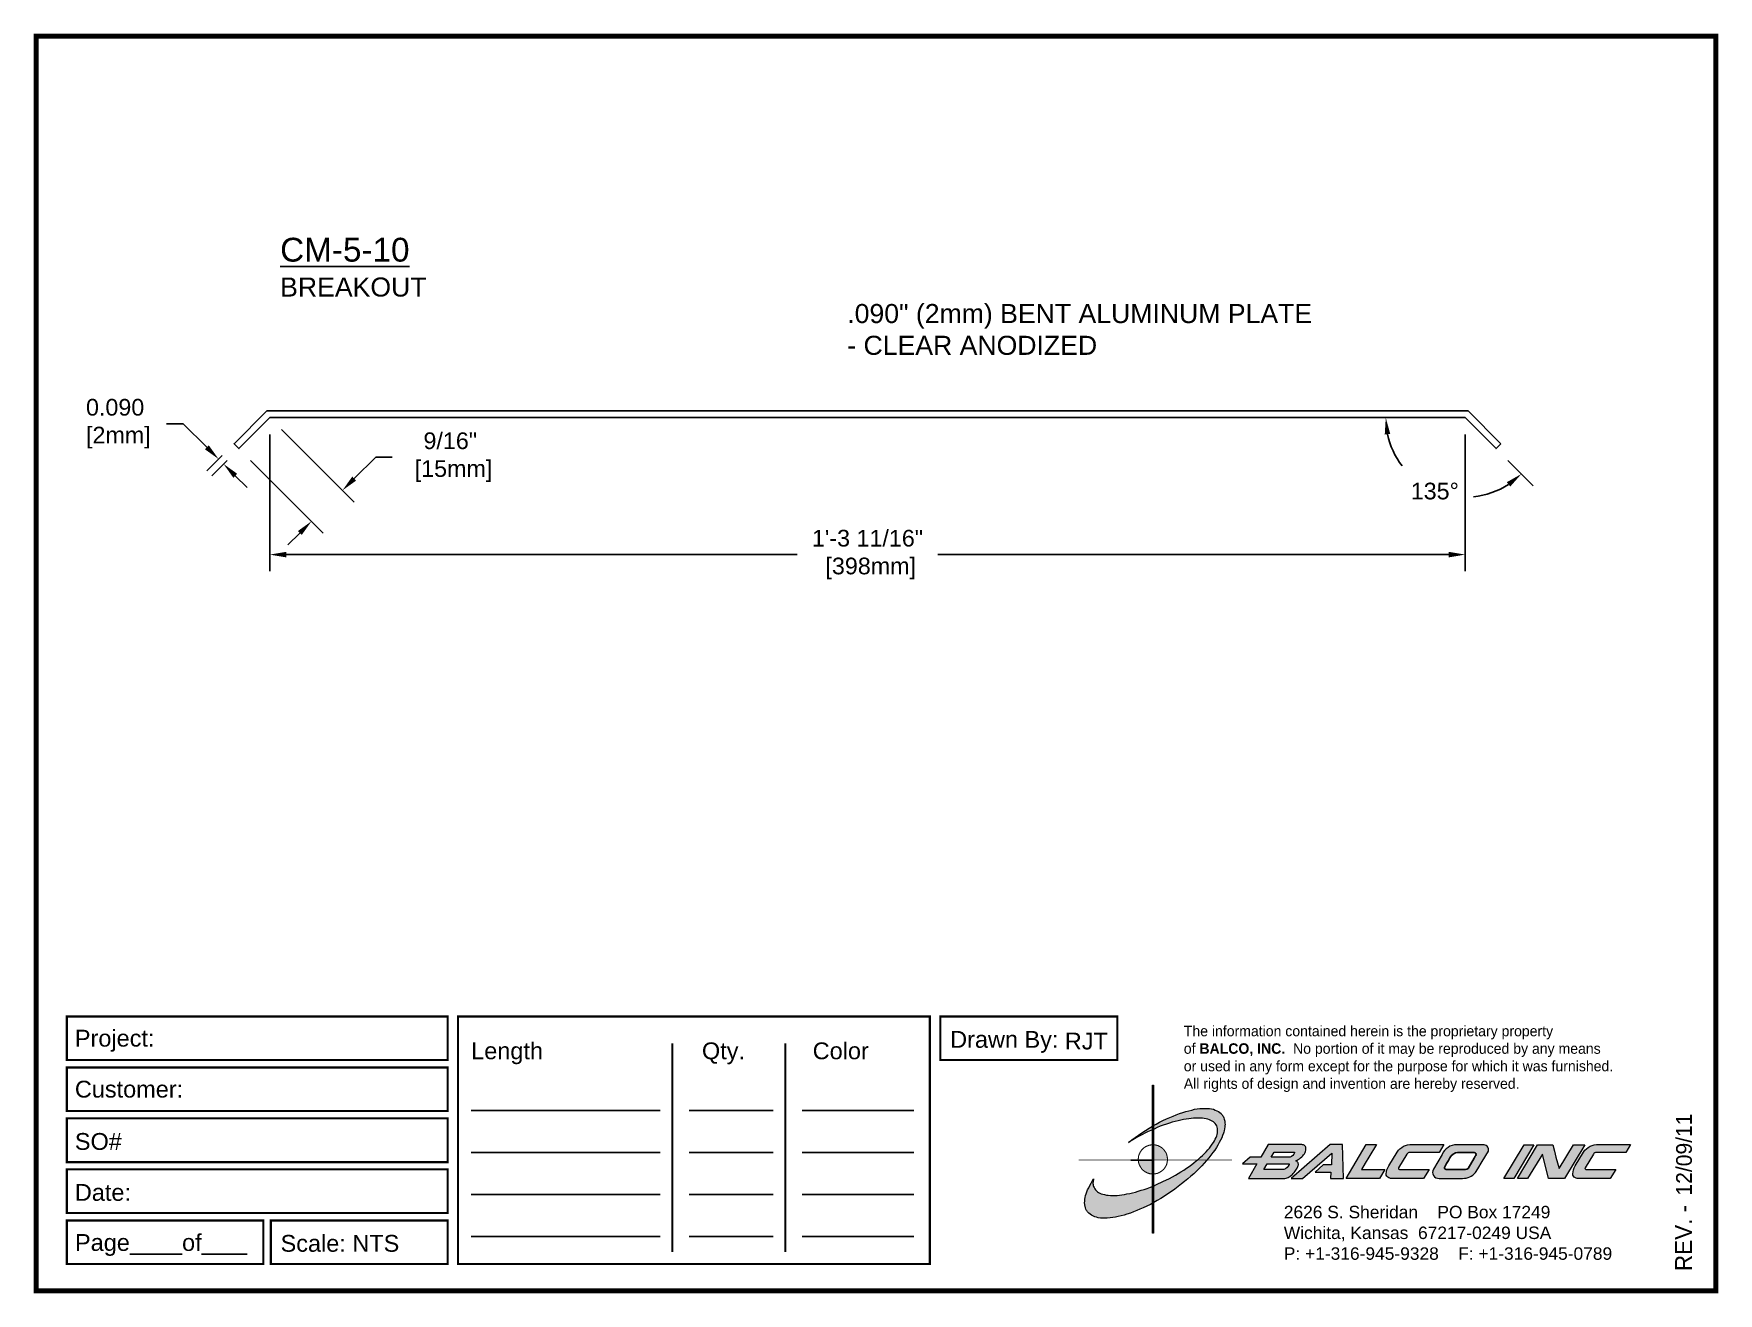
# Paper-space layout 'Breakout' of a CAD drawing. Header units: inches. Extents: x 0 to 10, y 0 to 7.5.
# The model-space entities are those that its viewports show. They can reach past a viewport. Long polylines and large blocks are cut down to what shows.
import ezdxf

# ---------------------------------------------------------------- set-up
doc = ezdxf.new("R2010")
doc.units = ezdxf.units.IN
doc.header["$MEASUREMENT"] = 0
for name, color, linetype in [('Border', 7, 'Continuous'), ('Dimensions', 3, 'Continuous'), ('Metals', 7, 'Continuous'), ('TEXT', 2, 'Continuous')]:
    doc.layers.add(name, color=color, linetype=linetype)
doc.styles.add('ARIAL', font='arial.ttf')
doc.styles.add('Copyright', font='ERASDEMI.TTF')
doc.dimstyles.new('Arial', dxfattribs={"dimtxt": 0.21875, "dimasz": 0.21875, "dimexe": 0.21875, "dimexo": 0.21875, "dimgap": 0.21875, "dimtad": 0, "dimtih": 1, "dimtoh": 1, "dimdec": 4, "dimzin": 3, "dimdsep": 46, "dimlunit": 4, "dimtxsty": 'ARIAL', "dimcen": 0.21875, "dimadec": 0, "dimazin": 0, "dimtfac": 1, "dimtdec": 4, "dimtofl": 0, "dimtmove": 0, "dimatfit": 3, "dimfxl": 0, "dimfrac": 2, "dimtolj": 1, "dimtzin": 0, "dimarcsym": 0})

# ---------------------------------------------------------------- blocks, each defined once
blk = doc.blocks.new('ACADlogo')
h = blk.add_hatch(color=256)
h.paths.add_polyline_path([(-3.346, 1.223), (-3.351, 1.223), (-3.351, 0.979), (-3.346, 0.982)])
h.paths.add_polyline_path([(-3.346, 0.961), (-3.351, 0.959), (-3.351, 0.868), (-3.346, 0.868)])
h.paths.add_polyline_path([(-3.346, 0.777), (-3.351, 0.777), (-3.351, 0.699), (-3.351, 0.695), (-3.35, 0.695), (-3.346, 0.695)])
h.paths.add_polyline_path([(-3.346, 0.864), (-3.346, 0.868), (-3.35, 0.868), (-3.351, 0.868), (-3.351, 0.777), (-3.346, 0.777), (-3.346, 0.778), (-3.348, 0.778)])
h.paths.add_polyline_path([(-3.346, 0.524), (-3.351, 0.521), (-3.351, 0.342), (-3.346, 0.342)])
h.paths.add_polyline_path([(-3.346, 0.695), (-3.351, 0.695), (-3.351, 0.621), (-3.346, 0.623)])
h.paths.add_polyline_path([(-3.346, 0.623), (-3.351, 0.621), (-3.351, 0.521), (-3.346, 0.524)])
h.paths.add_polyline_path([(-3.346, 0.982), (-3.351, 0.979), (-3.351, 0.959), (-3.346, 0.961)])
h = blk.add_hatch(color=175)
h.paths.add_polyline_path([(-3.518, 0.573), (-3.534, 0.571), (-3.548, 0.569), (-3.562, 0.567), (-3.576, 0.567), (-3.589, 0.566), (-3.602, 0.567), (-3.614, 0.568), (-3.625, 0.569), (-3.636, 0.572), (-3.646, 0.574), (-3.656, 0.577), (-3.664, 0.581), (-3.673, 0.585), (-3.679, 0.589), (-3.685, 0.595), (-3.688, 0.598), (-3.691, 0.6), (-3.695, 0.607), (-3.699, 0.614), (-3.703, 0.621), (-3.704, 0.626), (-3.705, 0.631), (-3.706, 0.637), (-3.706, 0.642), (-3.705, 0.648), (-3.705, 0.653), (-3.703, 0.659), (-3.702, 0.665), (-3.71, 0.652), (-3.717, 0.639), (-3.725, 0.626), (-3.731, 0.613), (-3.737, 0.601), (-3.741, 0.589), (-3.746, 0.577), (-3.749, 0.566), (-3.751, 0.555), (-3.753, 0.544), (-3.754, 0.538), (-3.754, 0.533), (-3.755, 0.523), (-3.754, 0.513), (-3.753, 0.508), (-3.752, 0.503), (-3.75, 0.494), (-3.748, 0.486), (-3.743, 0.477), (-3.74, 0.473), (-3.738, 0.469), (-3.734, 0.465), (-3.73, 0.461), (-3.723, 0.455), (-3.715, 0.449), (-3.706, 0.445), (-3.695, 0.44), (-3.685, 0.437), (-3.674, 0.434), (-3.661, 0.432), (-3.648, 0.431), (-3.634, 0.431), (-3.62, 0.431), (-3.604, 0.433), (-3.588, 0.435), (-3.572, 0.438), (-3.556, 0.441), (-3.538, 0.445), (-3.52, 0.449), (-3.503, 0.456), (-3.483, 0.461), (-3.464, 0.469), (-3.445, 0.477), (-3.426, 0.485), (-3.406, 0.494), (-3.385, 0.503), (-3.364, 0.514), (-3.351, 0.521), (-3.351, 0.621), (-3.364, 0.616), (-3.382, 0.609), (-3.4, 0.603), (-3.418, 0.598), (-3.436, 0.592), (-3.453, 0.587), (-3.47, 0.583), (-3.486, 0.579), (-3.503, 0.576)])
h.paths.add_polyline_path([(-3.215, 0.687), (-3.251, 0.667), (-3.289, 0.649), (-3.327, 0.631), (-3.345, 0.623), (-3.346, 0.623), (-3.346, 0.524), (-3.343, 0.525), (-3.323, 0.537), (-3.302, 0.549), (-3.28, 0.563), (-3.259, 0.577), (-3.238, 0.59), (-3.218, 0.605), (-3.198, 0.62), (-3.179, 0.635), (-3.16, 0.65), (-3.141, 0.665), (-3.123, 0.681), (-3.106, 0.696), (-3.089, 0.712), (-3.074, 0.727), (-3.058, 0.743), (-3.043, 0.759), (-3.03, 0.775), (-3.028, 0.777), (-3.085, 0.777), (-3.091, 0.772), (-3.105, 0.761), (-3.118, 0.75), (-3.134, 0.739), (-3.149, 0.729), (-3.165, 0.718), (-3.182, 0.707), (-3.198, 0.697)])
h.paths.add_polyline_path([(-2.921, 1.009), (-2.922, 1.015), (-2.924, 1.02), (-2.926, 1.029), (-2.931, 1.038), (-2.934, 1.043), (-2.936, 1.047), (-2.94, 1.05), (-2.943, 1.054), (-2.951, 1.06), (-2.959, 1.066), (-2.968, 1.071), (-2.978, 1.075), (-2.989, 1.079), (-3, 1.081), (-3.013, 1.083), (-3.026, 1.084), (-3.04, 1.084), (-3.054, 1.084), (-3.07, 1.083), (-3.085, 1.081), (-3.102, 1.079), (-3.118, 1.075), (-3.136, 1.07), (-3.153, 1.066), (-3.171, 1.06), (-3.191, 1.054), (-3.21, 1.047), (-3.229, 1.039), (-3.248, 1.031), (-3.268, 1.022), (-3.289, 1.012), (-3.31, 1.002), (-3.33, 0.991), (-3.346, 0.982), (-3.346, 0.961), (-3.342, 0.962), (-3.323, 0.971), (-3.305, 0.978), (-3.287, 0.984), (-3.268, 0.991), (-3.251, 0.996), (-3.234, 1.002), (-3.216, 1.007), (-3.199, 1.011), (-3.182, 1.015), (-3.167, 1.018), (-3.15, 1.021), (-3.136, 1.023), (-3.121, 1.025), (-3.107, 1.026), (-3.093, 1.026), (-3.079, 1.027), (-3.067, 1.026), (-3.054, 1.026), (-3.043, 1.025), (-3.032, 1.022), (-3.022, 1.02), (-3.013, 1.016), (-3.004, 1.013), (-2.997, 1.009), (-2.989, 1.005), (-2.983, 0.999), (-2.98, 0.996), (-2.978, 0.994), (-2.973, 0.987), (-2.969, 0.981), (-2.967, 0.973), (-2.965, 0.965), (-2.964, 0.957), (-2.964, 0.949), (-2.964, 0.944), (-2.965, 0.94), (-2.967, 0.93), (-2.969, 0.921), (-2.973, 0.911), (-2.978, 0.901), (-2.983, 0.891), (-2.989, 0.881), (-2.996, 0.871), (-3.004, 0.86), (-3.012, 0.849), (-3.021, 0.838), (-3.032, 0.827), (-3.042, 0.816), (-3.053, 0.805), (-3.065, 0.794), (-3.077, 0.783), (-3.085, 0.777), (-3.028, 0.777), (-3.016, 0.791), (-3.004, 0.806), (-2.992, 0.822), (-2.981, 0.837), (-2.971, 0.852), (-2.962, 0.866), (-2.954, 0.882), (-2.946, 0.896), (-2.939, 0.91), (-2.934, 0.924), (-2.929, 0.938), (-2.926, 0.944), (-2.925, 0.951), (-2.922, 0.963), (-2.92, 0.975), (-2.92, 0.982), (-2.919, 0.987), (-2.92, 0.999), (-2.92, 1.005)])
h.paths.add_polyline_path([(-3.372, 0.966), (-3.393, 0.953), (-3.415, 0.94), (-3.435, 0.925), (-3.455, 0.911), (-3.475, 0.897), (-3.494, 0.882), (-3.468, 0.898), (-3.439, 0.915), (-3.41, 0.93), (-3.396, 0.938), (-3.38, 0.945), (-3.351, 0.959), (-3.351, 0.979)])
h = blk.add_hatch(color=256)
h.paths.add_polyline_path([(-3.268, 0.814), (-3.27, 0.819), (-3.273, 0.824), (-3.276, 0.828), (-3.279, 0.833), (-3.282, 0.837), (-3.286, 0.841), (-3.29, 0.845), (-3.294, 0.849), (-3.298, 0.852), (-3.303, 0.855), (-3.308, 0.858), (-3.313, 0.86), (-3.318, 0.863), (-3.323, 0.864), (-3.328, 0.866), (-3.334, 0.867), (-3.339, 0.868), (-3.345, 0.868), (-3.346, 0.868), (-3.346, 0.777), (-3.335, 0.777), (-3.262, 0.777), (-3.262, 0.781), (-3.262, 0.787), (-3.263, 0.792), (-3.264, 0.798), (-3.265, 0.803), (-3.266, 0.808)])
h.paths.add_polyline_path([(-3.351, 0.777), (-3.436, 0.777), (-3.435, 0.773), (-3.435, 0.768), (-3.434, 0.762), (-3.432, 0.757), (-3.431, 0.752), (-3.428, 0.747), (-3.426, 0.742), (-3.423, 0.737), (-3.42, 0.732), (-3.417, 0.728), (-3.414, 0.723), (-3.41, 0.719), (-3.406, 0.716), (-3.401, 0.712), (-3.397, 0.709), (-3.392, 0.706), (-3.387, 0.704), (-3.382, 0.701), (-3.377, 0.699), (-3.372, 0.698), (-3.367, 0.696), (-3.361, 0.695), (-3.356, 0.695), (-3.351, 0.695)])
h.paths.add_polyline_path([(-3.346, 0.868), (-3.35, 0.868), (-3.351, 0.868), (-3.351, 0.777), (-3.346, 0.777)])
h = blk.add_hatch(color=256)
h.paths.add_polyline_path([(-2.438, 0.844, 0.412988), (-2.461, 0.869), (-2.663, 0.869), (-2.707, 0.794), (-2.771, 0.794), (-2.815, 0.755), (-2.73, 0.755), (-2.781, 0.668), (-2.563, 0.668, 0.107996), (-2.538, 0.677, 0.108939), (-2.494, 0.724, 0.080345), (-2.483, 0.745, 0.419497), (-2.499, 0.773, 0.149928), (-2.447, 0.815, 0.134283)])
h.paths.add_polyline_path([(-2.507, 0.821, -0.209012), (-2.532, 0.794), (-2.538, 0.794), (-2.646, 0.794), (-2.627, 0.825), (-2.51, 0.825, -0.56619)], flags=16)
h.paths.add_polyline_path([(-2.538, 0.75, -0.241309), (-2.569, 0.722), (-2.688, 0.722), (-2.669, 0.755), (-2.541, 0.755, -0.56619)], flags=16)
for points in [[(-2.285, 0.819), (-2.287, 0.748), (-2.335, 0.748), (-2.383, 0.705), (-2.29, 0.705), (-2.292, 0.668), (-2.215, 0.668), (-2.221, 0.869), (-2.295, 0.869), (-2.527, 0.668), (-2.458, 0.668)], [(-2.018, 0.869), (-2.079, 0.869), (-2.198, 0.668), (-2, 0.668), (-1.968, 0.722), (-2.107, 0.722), (-2.085, 0.759), (-2.064, 0.794)], [(-1.617, 0.869), (-1.807, 0.869, 0.270182), (-1.896, 0.825), (-1.946, 0.742, 0.109019), (-1.961, 0.695, 0.340665), (-1.945, 0.672, 0.129907), (-1.923, 0.668), (-1.738, 0.668), (-1.706, 0.722), (-1.878, 0.722), (-1.882, 0.722, -0.601242), (-1.887, 0.731), (-1.838, 0.813, -0.253048), (-1.821, 0.823), (-1.645, 0.823)], [(-1.083, 0.867), (-1.14, 0.867), (-1.261, 0.667), (-1.26, 0.667), (-1.202, 0.667)], [(-0.96, 0.83), (-0.969, 0.867), (-1.061, 0.867), (-1.179, 0.667), (-1.12, 0.667), (-1.031, 0.812), (-0.995, 0.667), (-0.9, 0.667), (-0.778, 0.867), (-0.846, 0.867), (-0.931, 0.727), (-0.951, 0.795)], [(-0.507, 0.869), (-0.697, 0.869, 0.270182), (-0.786, 0.825), (-0.836, 0.742, 0.109019), (-0.85, 0.695, 0.340665), (-0.835, 0.672, 0.129907), (-0.812, 0.668), (-0.628, 0.668), (-0.595, 0.722), (-0.768, 0.722), (-0.772, 0.722, -0.601242), (-0.777, 0.731), (-0.728, 0.813, -0.253048), (-0.71, 0.823), (-0.534, 0.823)], [(-3.346, 0.623), (-3.351, 0.621), (-3.351, 0.521), (-3.346, 0.524)]]:
    blk.add_hatch(color=256).paths.add_polyline_path(points)
h = blk.add_hatch(color=256)
h.paths.add_polyline_path([(-1.377, 0.868), (-1.383, 0.868), (-1.383, 0.868), (-1.44, 0.868), (-1.492, 0.868), (-1.541, 0.868, 0.297712), (-1.628, 0.811), (-1.68, 0.723, 0.585116), (-1.646, 0.668), (-1.506, 0.668, 0.210586), (-1.429, 0.703), (-1.415, 0.726), (-1.389, 0.769), (-1.352, 0.831, 0.4352)])
h.paths.add_polyline_path([(-1.437, 0.823, -0.603783), (-1.428, 0.805), (-1.431, 0.801), (-1.434, 0.796), (-1.438, 0.789), (-1.474, 0.728, -0.229001), (-1.489, 0.722), (-1.494, 0.722), (-1.501, 0.722), (-1.597, 0.722), (-1.604, 0.722, -0.492401), (-1.613, 0.734), (-1.601, 0.757), (-1.591, 0.775), (-1.582, 0.791, -0.238368), (-1.535, 0.823)], flags=16)
for q in [(-3.48, 0.777), (-3.351, 0.642)]:
    blk.add_line((-3.351, 0.777), q)
at = {"color": 7, "lineweight": 0}
for points in [[(-3.351, 1.223), (-3.346, 1.223), (-3.346, 0.342), (-3.351, 0.342), (-3.351, 1.223)], [(-2.292, 0.668), (-2.215, 0.668), (-2.221, 0.869), (-2.295, 0.869), (-2.527, 0.668), (-2.458, 0.668), (-2.285, 0.819), (-2.287, 0.748), (-2.286, 0.748), (-2.335, 0.748), (-2.383, 0.705), (-2.29, 0.705), (-2.292, 0.668), (-2.292, 0.668)], [(-2.198, 0.668), (-2.079, 0.869), (-2.018, 0.869), (-2.064, 0.794), (-2.085, 0.759), (-2.107, 0.722), (-1.968, 0.722), (-2, 0.668), (-2.198, 0.668), (-2.198, 0.668)], [(-1.383, 0.868), (-1.383, 0.868)], [(-1.261, 0.667), (-1.14, 0.867), (-1.083, 0.867), (-1.202, 0.667), (-1.26, 0.667), (-1.261, 0.667), (-1.261, 0.667)], [(-0.9, 0.667), (-0.995, 0.667), (-1.031, 0.812), (-1.12, 0.667), (-1.179, 0.667), (-1.061, 0.867), (-0.969, 0.867), (-0.96, 0.83), (-0.951, 0.795), (-0.931, 0.727), (-0.846, 0.867), (-0.778, 0.867), (-0.9, 0.667), (-0.9, 0.667)]]:
    blk.add_lwpolyline(points, dxfattribs=at)
at = {"color": 175, "lineweight": 0}
blk.add_lwpolyline([(-2.926, 1.029), (-2.924, 1.02), (-2.922, 1.015), (-2.921, 1.009), (-2.92, 1.005), (-2.92, 0.999), (-2.919, 0.987), (-2.92, 0.982), (-2.92, 0.975), (-2.922, 0.963), (-2.925, 0.951), (-2.926, 0.944), (-2.929, 0.938), (-2.934, 0.924), (-2.939, 0.91), (-2.946, 0.896), (-2.954, 0.882), (-2.962, 0.866), (-2.971, 0.852), (-2.981, 0.837), (-2.992, 0.822), (-3.004, 0.806), (-3.016, 0.791), (-3.03, 0.775), (-3.043, 0.759), (-3.058, 0.743), (-3.074, 0.727), (-3.089, 0.712), (-3.106, 0.696), (-3.123, 0.681), (-3.141, 0.665), (-3.16, 0.65), (-3.179, 0.635), (-3.198, 0.62), (-3.218, 0.605), (-3.238, 0.59), (-3.259, 0.577), (-3.28, 0.563), (-3.302, 0.549), (-3.323, 0.537), (-3.343, 0.525), (-3.364, 0.514), (-3.385, 0.503), (-3.406, 0.494), (-3.426, 0.485), (-3.445, 0.477), (-3.464, 0.469), (-3.483, 0.461), (-3.503, 0.456), (-3.52, 0.449), (-3.538, 0.445), (-3.556, 0.441), (-3.572, 0.438), (-3.588, 0.435), (-3.604, 0.433), (-3.62, 0.431), (-3.634, 0.431), (-3.648, 0.431), (-3.661, 0.432), (-3.674, 0.434), (-3.685, 0.437), (-3.695, 0.44), (-3.706, 0.445), (-3.715, 0.449), (-3.723, 0.455), (-3.73, 0.461), (-3.734, 0.465), (-3.738, 0.469), (-3.74, 0.473), (-3.743, 0.477), (-3.748, 0.486), (-3.75, 0.494), (-3.752, 0.503), (-3.753, 0.508), (-3.754, 0.513), (-3.755, 0.523), (-3.754, 0.533), (-3.754, 0.538), (-3.753, 0.544), (-3.751, 0.555), (-3.749, 0.566), (-3.746, 0.577), (-3.741, 0.589), (-3.737, 0.601), (-3.731, 0.613), (-3.725, 0.626), (-3.717, 0.639), (-3.71, 0.652), (-3.702, 0.665), (-3.703, 0.659), (-3.705, 0.653), (-3.705, 0.648), (-3.706, 0.642), (-3.706, 0.637), (-3.705, 0.631), (-3.704, 0.626), (-3.703, 0.621), (-3.699, 0.614), (-3.695, 0.607), (-3.691, 0.6), (-3.688, 0.598), (-3.685, 0.595), (-3.679, 0.589), (-3.673, 0.585), (-3.664, 0.581), (-3.656, 0.577), (-3.646, 0.574), (-3.636, 0.572), (-3.625, 0.569), (-3.614, 0.568), (-3.602, 0.567), (-3.589, 0.566), (-3.576, 0.567), (-3.562, 0.567), (-3.548, 0.569), (-3.534, 0.571), (-3.518, 0.573), (-3.503, 0.576), (-3.486, 0.579), (-3.47, 0.583), (-3.453, 0.587), (-3.436, 0.592), (-3.418, 0.598), (-3.4, 0.603), (-3.382, 0.609), (-3.364, 0.616), (-3.345, 0.623), (-3.327, 0.631), (-3.289, 0.649), (-3.251, 0.667), (-3.215, 0.687), (-3.198, 0.697), (-3.182, 0.707), (-3.165, 0.718), (-3.149, 0.729), (-3.134, 0.739), (-3.118, 0.75), (-3.105, 0.761), (-3.091, 0.772), (-3.077, 0.783), (-3.065, 0.794), (-3.053, 0.805), (-3.042, 0.816), (-3.032, 0.827), (-3.021, 0.838), (-3.012, 0.849), (-3.004, 0.86), (-2.996, 0.871), (-2.989, 0.881), (-2.983, 0.891), (-2.978, 0.901), (-2.973, 0.911), (-2.969, 0.921), (-2.967, 0.93), (-2.965, 0.94), (-2.964, 0.944), (-2.964, 0.949), (-2.964, 0.957), (-2.965, 0.965), (-2.967, 0.973), (-2.969, 0.981), (-2.973, 0.987), (-2.978, 0.994), (-2.98, 0.996), (-2.983, 0.999), (-2.989, 1.005), (-2.997, 1.009), (-3.004, 1.013), (-3.013, 1.016), (-3.022, 1.02), (-3.032, 1.022), (-3.043, 1.025), (-3.054, 1.026), (-3.067, 1.026), (-3.079, 1.027), (-3.093, 1.026), (-3.107, 1.026), (-3.121, 1.025), (-3.136, 1.023), (-3.15, 1.021), (-3.167, 1.018), (-3.182, 1.015), (-3.199, 1.011), (-3.216, 1.007), (-3.234, 1.002), (-3.251, 0.996), (-3.268, 0.991), (-3.287, 0.984), (-3.305, 0.978), (-3.323, 0.971), (-3.342, 0.962), (-3.38, 0.945), (-3.396, 0.938), (-3.41, 0.93), (-3.439, 0.915), (-3.468, 0.898), (-3.494, 0.882), (-3.475, 0.897), (-3.455, 0.911), (-3.435, 0.925), (-3.415, 0.94), (-3.393, 0.953), (-3.372, 0.966), (-3.351, 0.979), (-3.33, 0.991), (-3.31, 1.002), (-3.289, 1.012), (-3.268, 1.022), (-3.248, 1.031), (-3.229, 1.039), (-3.21, 1.047), (-3.191, 1.054), (-3.171, 1.06), (-3.153, 1.066), (-3.136, 1.07), (-3.118, 1.075), (-3.102, 1.079), (-3.085, 1.081), (-3.07, 1.083), (-3.054, 1.084), (-3.04, 1.084), (-3.026, 1.084), (-3.013, 1.083), (-3, 1.081), (-2.989, 1.079), (-2.978, 1.075), (-2.968, 1.071), (-2.959, 1.066), (-2.951, 1.06), (-2.943, 1.054), (-2.94, 1.05), (-2.936, 1.047), (-2.934, 1.043), (-2.931, 1.038), (-2.926, 1.029), (-2.926, 1.029)], dxfattribs=at)
at = {"color": 7, "lineweight": 0, "const_width": 0.0064}
blk.add_lwpolyline([(-3.262, 0.781), (-3.262, 0.787), (-3.263, 0.792), (-3.264, 0.798), (-3.265, 0.803), (-3.266, 0.808), (-3.268, 0.814), (-3.27, 0.819), (-3.273, 0.824), (-3.276, 0.828), (-3.279, 0.833), (-3.282, 0.837), (-3.286, 0.841), (-3.29, 0.845), (-3.294, 0.849), (-3.298, 0.852), (-3.303, 0.855), (-3.308, 0.858), (-3.313, 0.86), (-3.318, 0.863), (-3.323, 0.864), (-3.328, 0.866), (-3.334, 0.867), (-3.339, 0.868), (-3.345, 0.868), (-3.35, 0.868), (-3.356, 0.868), (-3.361, 0.867), (-3.367, 0.866), (-3.372, 0.865), (-3.377, 0.863), (-3.382, 0.862), (-3.387, 0.859), (-3.392, 0.857), (-3.397, 0.854), (-3.401, 0.851), (-3.406, 0.847), (-3.41, 0.843), (-3.414, 0.839), (-3.417, 0.835), (-3.42, 0.831), (-3.423, 0.826), (-3.426, 0.821), (-3.428, 0.816), (-3.431, 0.811), (-3.432, 0.806), (-3.434, 0.801), (-3.435, 0.795), (-3.435, 0.79), (-3.436, 0.784), (-3.436, 0.779), (-3.435, 0.773), (-3.435, 0.768), (-3.434, 0.762), (-3.432, 0.757), (-3.431, 0.752), (-3.428, 0.747), (-3.426, 0.742), (-3.423, 0.737), (-3.42, 0.732), (-3.417, 0.728), (-3.414, 0.723), (-3.41, 0.719), (-3.406, 0.716), (-3.401, 0.712), (-3.397, 0.709), (-3.392, 0.706), (-3.387, 0.704), (-3.382, 0.701), (-3.377, 0.699), (-3.372, 0.698), (-3.367, 0.696), (-3.361, 0.695), (-3.356, 0.695), (-3.35, 0.695), (-3.345, 0.695), (-3.339, 0.695), (-3.334, 0.696), (-3.328, 0.697), (-3.323, 0.698), (-3.318, 0.7), (-3.313, 0.702), (-3.308, 0.705), (-3.303, 0.708), (-3.298, 0.711), (-3.294, 0.714), (-3.29, 0.718), (-3.286, 0.721), (-3.282, 0.726), (-3.279, 0.73), (-3.276, 0.734), (-3.273, 0.739), (-3.27, 0.744), (-3.268, 0.749), (-3.266, 0.754), (-3.265, 0.76), (-3.264, 0.765), (-3.263, 0.77), (-3.262, 0.776), (-3.262, 0.781)], dxfattribs=at)
at = {"color": 7, "lineweight": 0}
for points in [[(-2.447, 0.815, 0.130368), (-2.438, 0.843, 0.448367), (-2.463, 0.869), (-2.663, 0.869), (-2.707, 0.794), (-2.771, 0.794), (-2.815, 0.755), (-2.73, 0.755), (-2.781, 0.668), (-2.563, 0.668, 0.107996), (-2.538, 0.677, 0.108939), (-2.494, 0.724, 0.077395), (-2.484, 0.744, 0.430878), (-2.499, 0.773, 0.149928)], [(-2.507, 0.821, -0.209012), (-2.532, 0.794), (-2.538, 0.794), (-2.646, 0.794), (-2.627, 0.825), (-2.512, 0.825), (-2.509, 0.825, -0.531288)], [(-1.838, 0.813), (-1.887, 0.731, 0.587385), (-1.882, 0.722), (-1.878, 0.722), (-1.706, 0.722), (-1.738, 0.668), (-1.923, 0.668, -0.129907), (-1.945, 0.672, -0.349839), (-1.961, 0.696, -0.107341), (-1.946, 0.742), (-1.896, 0.825, -0.270182), (-1.807, 0.869), (-1.617, 0.869), (-1.645, 0.823), (-1.821, 0.823, 0.252436)], [(-1.68, 0.723, 0.585116), (-1.646, 0.668), (-1.506, 0.668, 0.210586), (-1.429, 0.703), (-1.415, 0.726), (-1.389, 0.769), (-1.352, 0.831, 0.4352), (-1.377, 0.868), (-1.383, 0.868), (-1.383, 0.868), (-1.44, 0.868), (-1.492, 0.868), (-1.541, 0.868, 0.297712), (-1.628, 0.811)], [(-0.728, 0.813), (-0.777, 0.731, 0.587385), (-0.772, 0.722), (-0.768, 0.722), (-0.595, 0.722), (-0.628, 0.668), (-0.812, 0.668, -0.129907), (-0.835, 0.672, -0.349839), (-0.85, 0.696, -0.107341), (-0.836, 0.742), (-0.786, 0.825, -0.270182), (-0.697, 0.869), (-0.507, 0.869), (-0.534, 0.823), (-0.71, 0.823, 0.252436)], [(-2.569, 0.722), (-2.688, 0.722), (-2.669, 0.755), (-2.543, 0.755), (-2.54, 0.755, -0.531288), (-2.538, 0.75, -0.241309)]]:
    blk.add_lwpolyline(points, format="xyb", close=True, dxfattribs=at)
blk.add_lwpolyline([(-1.437, 0.823), (-1.535, 0.823, 0.238368), (-1.582, 0.791), (-1.591, 0.775), (-1.601, 0.757), (-1.613, 0.734, 0.490298), (-1.604, 0.722), (-1.597, 0.722), (-1.501, 0.722), (-1.494, 0.722), (-1.489, 0.722, 0.229001), (-1.474, 0.728), (-1.438, 0.789), (-1.434, 0.796), (-1.431, 0.801), (-1.428, 0.805, 0.603783)], format="xyb", close=True)
blk.add_lwpolyline([(-2.879, 0.777, 0.00455, 0.00455, 0), (-3.791, 0.777, 0.00183, 0.00183, 0), (-3.791, 0.777, 0.00183, 0.00183, 0)], format="xyseb", dxfattribs=at)
blk = doc.blocks.new('Quantity Data')
at = {"layer": 'Border', "color": 253}
for p, q in [((2.755, 1.254), (3.881, 1.254)), ((4.054, 1.254), (4.553, 1.254)), ((4.725, 1.254), (5.389, 1.254)), ((2.755, 1.004), (3.881, 1.004)), ((4.054, 1.004), (4.553, 1.004)), ((4.725, 1.004), (5.389, 1.004)), ((2.755, 0.754), (3.881, 0.754)), ((4.054, 0.754), (4.553, 0.754)), ((4.725, 0.754), (5.389, 0.754)), ((2.755, 0.504), (3.881, 0.504)), ((4.054, 0.504), (4.553, 0.504)), ((4.725, 0.504), (5.389, 0.504))]:
    blk.add_line(p, q, dxfattribs=at)
at = {"layer": 'Border', "const_width": 0.0125}
blk.add_lwpolyline([(5.485, 0.341), (2.678, 0.341), (2.678, 1.813), (5.485, 1.813)], close=True, dxfattribs=at)
for points in [[(3.953, 1.653), (3.953, 0.412)], [(4.625, 1.653), (4.625, 0.412)]]:
    blk.add_lwpolyline(points, dxfattribs=at)
at = {"layer": 'Border', "style": 'ARIAL'}
for s, p in [('Length', (2.756, 1.559)), ('Qty.', (4.129, 1.559)), ('Color', (4.788, 1.559))]:
    blk.add_text(s, height=0.1, dxfattribs=at).set_placement(p)
blk = doc.blocks.new('Drawn By')
at = {"layer": 'Border', "const_width": 0.0125}
blk.add_lwpolyline([(5.38, 1.813), (6.432, 1.813), (6.432, 1.554), (5.38, 1.554)], close=True, dxfattribs=at)
at = {"layer": 'Border', "style": 'ARIAL'}
blk.add_text('Drawn By: ', height=0.1, dxfattribs=at).set_placement((5.438, 1.627))
blk.add_attdef('XXX', (6.12, 1.617), '', height=0.1, dxfattribs=at)
blk = doc.blocks.new('Project Info')
at = {"layer": 'Border', "const_width": 0.0125}
for points in [[(0.182, 1.813), (2.448, 1.813), (2.448, 1.554), (0.182, 1.554)], [(0.182, 1.51), (2.448, 1.51), (2.448, 1.251), (0.182, 1.251)], [(0.182, 1.207), (2.448, 1.207), (2.448, 0.947), (0.182, 0.947)], [(0.182, 0.904), (2.448, 0.904), (2.448, 0.644), (0.182, 0.644)], [(0.182, 0.6), (1.352, 0.6), (1.352, 0.341), (0.182, 0.341)], [(1.396, 0.6), (2.448, 0.6), (2.448, 0.341), (1.396, 0.341)]]:
    blk.add_lwpolyline(points, close=True, dxfattribs=at)
at = {"layer": 'Border', "style": 'ARIAL'}
for s, p in [('Project:', (0.23, 1.634)), ('Customer:', (0.23, 1.331)), ('SO#', (0.23, 1.02)), ('Date:', (0.23, 0.717)), ('Page%%u        %%uof%%u       ', (0.231, 0.419)), ('Scale: NTS', (1.454, 0.414))]:
    blk.add_text(s, height=0.1, dxfattribs=at).set_placement(p)
blk = doc.blocks.new('REV')
at = {"style": 'Copyright'}
blk.add_text('REV. -', height=0.1, rotation=90, dxfattribs=at).set_placement((-0.142, 0.117))
at = {"style": 'Copyright', "flags": 4}
blk.add_attdef('REVISIONDATE', (-0.142, 0.566), '', height=0.0938, rotation=90, dxfattribs=at)
blk = doc.blocks.new('*D17')
at = {"layer": 'Defpoints', "color": 0}
for p in [(29.844, -6.343), (29.908, -6.406), (29.706, -6.608)]:
    blk.add_point(p, dxfattribs=at)
at = {"layer": 'Dimensions', "color": 0, "lineweight": -2}
for p, q in [((29.178, -6.08), (28.959, -6.08)), ((29.488, -6.39), (29.178, -6.08)), ((29.689, -6.497), (29.488, -6.699)), ((29.753, -6.561), (29.551, -6.763)), ((29.861, -6.763), (30.015, -6.917))]:
    blk.add_line(p, q, dxfattribs=at)
at = {"layer": 'Dimensions', "color": 0}
for points in [[(29.513, -6.364), (29.462, -6.416), (29.642, -6.544)], [(29.886, -6.737), (29.835, -6.789), (29.706, -6.608)]]:
    blk.add_solid(points, dxfattribs=at)
at = {"layer": 'Dimensions', "color": 0, "insert": (28.284, -6.08), "char_height": 0.2188, "attachment_point": 5, "style": 'ARIAL'}
blk.add_mtext('\\A1;0.090\\P [2mm]', dxfattribs=at)
blk = doc.blocks.new('*D18')
at = {"layer": 'Defpoints', "color": 0}
for p in [(30.313, -6.001), (29.908, -6.406), (30.861, -7.36)]:
    blk.add_point(p, dxfattribs=at)
at = {"layer": 'Dimensions', "color": 0, "lineweight": -2}
for p, q in [((30.468, -6.156), (31.421, -7.109)), ((30.062, -6.561), (31.016, -7.515)), ((31.421, -6.8), (31.703, -6.519)), ((31.703, -6.519), (31.921, -6.519)), ((30.707, -7.515), (30.552, -7.669))]:
    blk.add_line(p, q, dxfattribs=at)
at = {"layer": 'Dimensions', "color": 0}
for points in [[(31.396, -6.774), (31.447, -6.826), (31.267, -6.955)], [(30.681, -7.489), (30.732, -7.54), (30.861, -7.36)]]:
    blk.add_solid(points, dxfattribs=at)
at = {"layer": 'Dimensions', "color": 0, "insert": (32.682, -6.519), "char_height": 0.2188, "attachment_point": 5, "style": 'ARIAL'}
blk.add_mtext('\\A1;9/16"\\P [15mm]', dxfattribs=at)
blk = doc.blocks.new('*D19')
at = {"layer": 'Defpoints', "color": 0}
for p in [(30.313, -6.001), (46.001, -6.001), (46.001, -7.797)]:
    blk.add_point(p, dxfattribs=at)
at = {"layer": 'Dimensions', "color": 0, "lineweight": -2}
for p, q in [((30.313, -6.22), (30.313, -8.016)), ((46.001, -6.22), (46.001, -8.016)), ((30.532, -7.797), (37.233, -7.797)), ((45.782, -7.797), (39.081, -7.797))]:
    blk.add_line(p, q, dxfattribs=at)
at = {"layer": 'Dimensions', "color": 0}
for points in [[(30.532, -7.761), (30.532, -7.834), (30.313, -7.797)], [(45.782, -7.761), (45.782, -7.834), (46.001, -7.797)]]:
    blk.add_solid(points, dxfattribs=at)
at = {"layer": 'Dimensions', "color": 0, "insert": (38.157, -7.797), "char_height": 0.21875, "attachment_point": 5, "style": 'ARIAL'}
blk.add_mtext('\\A1;1\'-3 11/16"\\P [398mm]', dxfattribs=at)
blk = doc.blocks.new('*D20')
at = {"layer": 'Defpoints', "color": 0}
for p in [(43.338, -6.001), (46.001, -6.001), (46.001, -6.001), (46.406, -6.406), (45.264, -6.739)]:
    blk.add_point(p, dxfattribs=at)
at = {"layer": 'Dimensions', "color": 0, "lineweight": -2}
blk.add_line((46.561, -6.561), (46.893, -6.893), dxfattribs=at)
for start, end in [(192.038, 217.3741), (275.9892, 302.962)]:
    blk.add_arc((46.001, -6.001), 1.043, start, end, dxfattribs=at)
at = {"layer": 'Dimensions', "color": 0}
for points in [[(44.945, -6.222), (45.017, -6.215), (44.958, -6.001)], [(46.546, -6.848), (46.592, -6.904), (46.739, -6.739)]]:
    blk.add_solid(points, dxfattribs=at)
at = {"layer": 'Dimensions', "color": 0, "insert": (45.602, -6.965), "char_height": 0.2188, "attachment_point": 5, "style": 'ARIAL'}
blk.add_mtext('\\A1;135°', dxfattribs=at)

msp = doc.modelspace()

# ---------------------------------------------------------------- linework, layer by layer
at = {"layer": 'Metals'}
msp.add_lwpolyline([(46.47011, -6.34266), (46.03841, -5.91097), (30.2758, -5.91097), (29.84411, -6.34266), (29.90774, -6.4063), (30.31307, -6.00097), (46.00114, -6.00097), (46.40647, -6.4063)], close=True, dxfattribs=at)

# ---------------------------------------------------------------- texts
at = {"layer": 'TEXT', "width": 9.6875, "attachment_point": 1, "style": 'ARIAL'}
for s, insert, char_height in [('{\\LCM-5-10\\P\\H0.8x;\\lBREAKOUT}', (30.44955, -3.64186), 0.3125), ('.090" (2mm) BENT ALUMINUM PLATE \\P- CLEAR ANODIZED ', (37.89158, -4.51031), 0.25)]:
    msp.add_mtext(s, dxfattribs=dict(at, insert=insert, char_height=char_height))

# ---------------------------------------------------------------- dimensions: what is measured, and where the dimension line sits
at = {"layer": 'Dimensions'}
for base, p1, angle, override, picture, middle in [((29.70593, -6.60811), (29.84411, -6.34266), 315, {"dimdec": 3, "dimlunit": 2, "dimpost": '\\X'}, '*D17', (28.28369, -6.08035)), ((30.86132, -7.35988), (30.31307, -6.00097), 225, {"dimpost": '\\X'}, '*D18', (32.68199, -6.51866))]:
    dim = msp.add_linear_dim(base=base, p1=p1, p2=(29.90774, -6.4063), angle=angle, dimstyle='Arial', override=override, dxfattribs=at)
    dim.commit()
    dim.dimension.update_dxf_attribs({"geometry": picture, "text_midpoint": middle, "dimtype": 161})
dim = msp.add_linear_dim(base=(46.00114, -7.79721), p1=(30.31307, -6.00097), p2=(46.00114, -6.00097), dimstyle='Arial', override={"dimpost": '\\X'}, dxfattribs=at)
dim.commit()
dim.dimension.update_dxf_attribs({"geometry": '*D19', "text_midpoint": (38.15711, -7.79721), "dimtype": 160})
dim = msp.add_angular_dim_2l(base=(45.26357, -6.73854), line1=((46.00114, -6.00097), (46.40647, -6.4063)), line2=((43.33782, -6.00097), (46.00114, -6.00097)), dimstyle='Arial', override={"dimpost": '\\X'}, dxfattribs=at)
dim.commit()
dim.dimension.update_dxf_attribs({"geometry": '*D20', "text_midpoint": (45.60197, -6.96465)})

psp = doc.layouts.new('Breakout')

# ---------------------------------------------------------------- linework, layer by layer
at = {"layer": 'Border', "const_width": 0.03}
psp.add_lwpolyline([(0.015, 7.476), (10.008, 7.476), (10.008, 0.015), (0.015, 0.015)], close=True, dxfattribs=at)

# ---------------------------------------------------------------- block references
for name, p in [('Project Info', (0.015, -0.167)), ('Quantity Data', (-0.153, -0.167))]:
    psp.add_blockref(name, p)
psp.add_blockref('Drawn By', (0.015, -0.167)).add_auto_attribs({'XXX': 'RJT'})
at = {"layer": 'Border'}
psp.add_blockref('ACADlogo', (10.008, 0.015), dxfattribs=at)
at = {"layer": 'TEXT'}
psp.add_blockref('REV', (10.008, 0.015), dxfattribs=at).add_auto_attribs({'REVISIONDATE': '12/09/11'})

# ---------------------------------------------------------------- texts
at = {"insert": (6.843, 1.591), "char_height": 0.0625, "width": 50.295, "attachment_point": 1, "style": 'Copyright'}
psp.add_mtext('The information contained herein is the proprietary property\\Pof {\\fEras Bold ITC|b0|i0|c0|p34;BALCO, INC.}  No portion of it may be reproduced by any means\\Por used in any form except for the purpose for which it was furnished.\\PAll rights of design and invention are hereby reserved.', dxfattribs=at)
at = {"layer": 'Border', "insert": (7.438, 0.52), "char_height": 0.074, "width": 2.3438, "attachment_point": 1, "style": 'ARIAL'}
psp.add_mtext('2626 S. Sheridan    PO Box 17249\\PWichita, Kansas  67217-0249 USA \\PP: +1-316-945-9328    F: +1-316-945-0789', dxfattribs=at)

# ---------------------------------------------------------------- viewports
at = {"layer": 'Border'}
psp.add_viewport(center=(5.012, 3.745), size=(9.993, 7.46055), view_center_point=(38.26939, -9.22617), view_height=16.4543853, dxfattribs=at)

doc.saveas('drawing.dxf')
